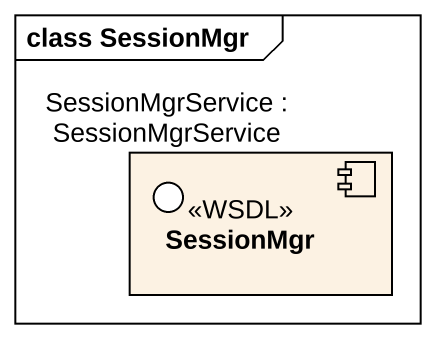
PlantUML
@startuml
mainframe class SessionMgr
component SessionMgr <<WSDL>>
() "SessionMgrService : SessionMgrService" as SessionMgrService
SessionMgr -left- SessionMgrService
@enduml
